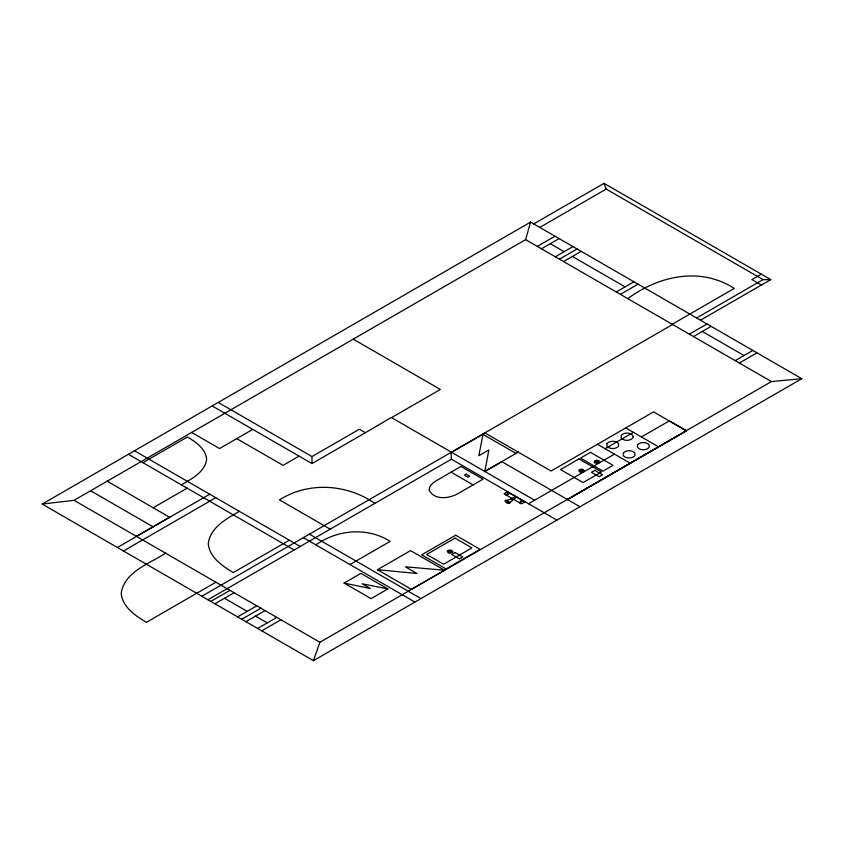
<?xml version="1.0" encoding="UTF-8"?>
<svg xmlns="http://www.w3.org/2000/svg" width="844" height="844" viewBox="0 0 844 844"><rect width="100%" height="100%" fill="white"/><g stroke="black" fill="none" stroke-linecap="round" stroke-linejoin="round"><path stroke-width="1.27" d="M212.171 405.943L311.985 463.567L311.985 456.551L359.344 429.216L365.41 432.719L391.289 417.474L534.632 500.239M579.976 506.769L501.853 461.668L484.836 471.479L488.866 449.936L478.833 455.728L483.021 434.196M42.2 504.068L74.05 500.334L525.612 239.633L530.57 222.109L801.8 378.703L313.43 660.662L42.2 504.068L530.57 222.109M313.43 660.662L319.897 642.273L771.458 381.572L801.8 378.703M451.044 472.165L436.897 480.405C433.341 482.525 429.121 485.448 429.132 490.037C434.491 500.914 450.137 498.466 458.904 493.107L483.032 479.17L460.972 466.437L451.044 472.165L473.115 484.899M533.703 223.924L603.998 183.338L770.762 279.617L700.467 320.203M539.77 227.426L606.203 189.067L763.039 279.617L770.762 279.617M142.931 462.67L187.421 436.981C195.776 442.066 205.609 448.544 206.632 459.168C205.06 472.302 191.525 478.833 181.355 484.857M537.333 246.395L554.983 236.204M541.458 248.78L559.118 238.588M252.704 429.417L219.556 448.554L191.641 432.444M555.299 256.776L572.949 246.585M559.435 259.161L577.085 248.969M563.581 261.556L581.231 251.354M153.186 507.761L187.146 488.148M136.475 536.341L169.581 517.224M117.4 547.492L209.692 494.204M123.467 550.995L215.758 497.707M299.019 456.15L283.078 465.361L236.753 438.616M311.985 463.567L365.41 432.719M391.542 417.632L440.357 389.453L353.235 339.151M616.257 291.971L633.918 281.78M165.529 553.147C149.683 563.781 124.469 571.472 121.188 593.29C122.517 607.205 135.409 615.698 146.36 622.366L215.885 582.223M239.348 511.327C226.582 518.817 210.135 527.373 208.268 543.705C209.597 557.536 222.394 565.976 233.271 572.591L289.365 540.202M620.393 294.356L638.053 284.164M627.767 298.618C658.784 275.819 700.161 266.451 734.28 288.416L672.193 324.265M201.864 596.254L672.584 324.486M451.624 452.321L485.078 433.004L551.1 471.036L653.572 411.883L686.467 430.873L567.484 499.564L686.372 430.704L669.313 420.861L641.408 436.97M761.288 274.152L751.888 279.586L761.351 285.05M207.93 599.757L451.403 459.189L556.892 520.104M696.606 317.977L763.039 279.617M210.789 601.403L229.948 590.336M315.878 544.886C337.452 529.568 367.425 526.867 390.128 541.384L349.965 564.573M214.925 603.798L234.094 592.731M689.337 334.161L706.987 323.969M693.473 336.545L711.123 326.354M484.73 471.437L518.258 452.078M237.607 616.89L256.776 605.823M241.743 619.274L260.912 608.218M245.889 621.669L265.048 610.602M257.631 628.442L276.79 617.386M344.099 583.067L360.916 573.361L387.881 588.922L371.065 598.639L344.099 583.067L370.358 588.511L362.129 583.763L387.881 588.922M261.767 630.837L280.925 619.77M735.198 360.641L752.848 350.439M505.82 494.827L509.185 492.885M739.344 363.026L756.994 352.834M515.367 496.451L510.62 499.194L504.934 500.977C508.267 507.339 513.184 498.234 516.855 497.306M605.043 448.734L633.401 432.35M519.619 502.792L523.037 500.882M528.555 503.741L614.443 454.156M444.535 570.238L411.429 589.344L377.447 569.732L410.553 550.615L444.535 570.238L405.384 566.809L416.936 573.477L377.5 569.7M451.107 452.257L451.403 459.189M550.288 243.684L564.13 251.67M572.401 256.449L625.087 286.876M702.303 331.449L744.028 355.535M525.612 239.633L771.458 381.572M625.805 427.94L658.584 446.866M597.468 444.303L630.246 463.229M482.852 434.291L515.958 453.407M512.002 498.393L504.058 493.803L507.423 491.862L524.862 501.927L521.497 503.868L513.49 499.247M510.958 498.994L512.445 499.859M218.237 402.43L311.985 456.551M374.873 503.372C346.968 483.992 308.545 481.407 279.491 499.87L330.215 529.156M309.431 534.157L420.987 598.565M303.355 537.66L414.921 602.067M134.481 450.791L300.221 546.479M128.415 454.294L294.155 549.982M107.188 481.207L169.676 517.288M90.635 490.765L153.028 526.783M74.05 500.334L319.897 642.273M224.504 598.259L247.186 611.362M255.468 616.131L267.21 622.914M603.998 183.338L606.203 189.067M623.326 453.006L623.326 455.718C626.185 458.777 632.05 458.777 634.899 455.718L634.899 453.006C632.04 449.947 626.185 449.947 623.326 453.006M637.536 444.799L637.536 447.51C640.396 450.569 646.261 450.569 649.11 447.51L649.11 444.799C646.251 441.75 640.396 441.739 637.536 444.799M606.973 443.564L606.973 446.276C609.822 449.335 615.687 449.335 618.546 446.276L618.546 443.564C615.687 440.505 609.832 440.505 606.973 443.564M633.211 436.717L632.757 438.068C629.898 441.127 624.032 441.127 621.184 438.068L621.184 435.356C624.043 432.297 629.898 432.297 632.747 435.356L633.211 436.717M451.551 551.586L449.989 552.482L448.428 551.586L449.989 550.689L451.551 551.586M583.035 470.73L581.474 471.627L579.912 470.73L581.474 469.823L583.035 470.73M598.48 461.816L596.919 462.712L595.358 461.816L596.919 460.908L598.48 461.816M452.722 551.586L452.268 552.504L449.989 553.158L448.396 552.894L447.257 551.586L447.721 550.668L449.989 550.003L451.582 550.277L452.722 551.586M584.206 470.73L583.753 471.648L581.474 472.302L579.881 472.039L578.741 470.73L579.206 469.813L581.474 469.148L583.067 469.422L584.206 470.73M599.651 461.816L599.198 462.734L596.919 463.388L594.651 462.734L594.187 461.816L594.651 460.898L596.919 460.233L599.187 460.898L599.651 461.816M505.714 500.302L505.788 500.998C507.982 504.1 514.376 503.615 505.714 500.302M466.12 474.18L464.453 475.14L467.956 477.166L469.633 476.195L466.12 474.18M508.637 494.151L507.476 493.867L508.637 494.151M578.963 458.925L560.532 469.57L583.077 482.578L601.508 471.944L578.963 458.925M590.484 452.342L580.514 458.092L603.049 471.11L613.018 465.35L590.484 452.342M455.654 535.233L421.673 554.856L446.117 568.972L480.099 549.349L455.654 535.233M454.979 538.113L426.663 554.466L443.596 564.246L471.923 547.893L454.979 538.113M520.78 501.167C519.081 501.547 522.383 502.328 520.78 501.167M594.809 470.372L591.496 472.281L599.219 476.744L602.532 474.834L594.809 470.372M455.043 552.546L451.73 554.455L459.463 558.918L462.765 556.998L455.043 552.546"/></g></svg>
